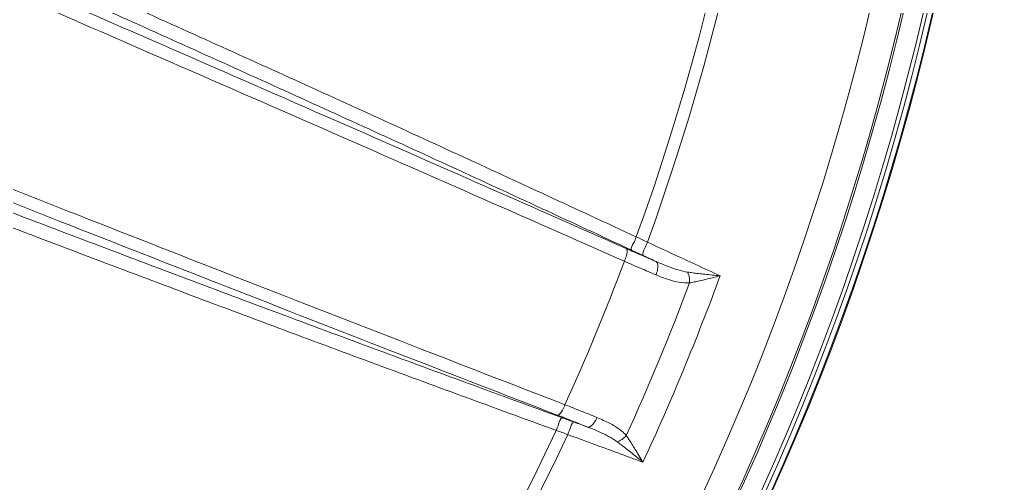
# Model space of a CAD drawing. Header units: metres. Extents: x 1628 to 1845, y 824 to 931.
# Drawn here: x 1708.0821 to 1708.427, y 879.2024 to 879.3659 of the extents above; entities that cross this region are included whole.
import ezdxf

# ---------------------------------------------------------------- set-up
doc = ezdxf.new("R2010")
doc.units = ezdxf.units.M
doc.header["$LTSCALE"] = 0.15
doc.layers.add('hidrosanitário', color=26, linetype='Continuous', lineweight=0)

msp = doc.modelspace()

# ---------------------------------------------------------------- linework, layer by layer
at = {"layer": 'hidrosanitário', "color": 252}
for radius in [0.90615, 0.90588, 0.90411, 0.90269, 0.89582, 0.89514, 0.88421]:
    msp.add_circle((1707.52082, 879.57185), radius, dxfattribs=at)
for radius, start, end in [(0.83257, 340.02554, 20.70895), (0.82826, 340.05236, 20.6829), (0.8273, 335.60545, 339.39455), (0.85147, 335.53974, 339.46026), (0.8607, 335.13343, 339.86657), (0.82826, 294.3171, 334.94764), (0.83257, 294.29105, 334.97446)]:
    msp.add_arc((1707.52082, 879.57185), radius, start, end, dxfattribs=at)
for points, start_tangent, end_tangent in [([(1708.29585, 879.2852), (1708.24276, 879.30864), (1708.18631, 879.33344), (1708.12895, 879.35851), (1708.07365, 879.38253), (1708.01966, 879.40586), (1707.96158, 879.4308), (1707.90536, 879.4548), (1707.85467, 879.47632), (1707.80948, 879.4954)], (-0.914385, 0.404846), (-0.921596, 0.38815)), ([(1708.29519, 879.2807), (1708.24201, 879.30418), (1708.18548, 879.32902), (1708.12804, 879.35411), (1708.07265, 879.37818), (1708.01858, 879.40153), (1707.96041, 879.42651), (1707.90411, 879.45055), (1707.85334, 879.47209), (1707.80809, 879.4912)], (-0.914392, 0.404829), (-0.921621, 0.38809)), ([(1707.78098, 879.42575), (1707.82572, 879.40757), (1707.87549, 879.38745), (1707.93025, 879.36545), (1707.98962, 879.34174), (1708.04606, 879.31934), (1708.10264, 879.29703), (1708.16147, 879.27397), (1708.21954, 879.25135), (1708.27425, 879.23016)], (0.926106, -0.377264), (0.93283, -0.360316)), ([(1707.77899, 879.4218), (1707.82367, 879.40364), (1707.87336, 879.38356), (1707.92805, 879.36159), (1707.98733, 879.33792), (1708.04369, 879.31556), (1708.10018, 879.29328), (1708.15893, 879.27026), (1708.21691, 879.24767), (1708.27154, 879.22651)], (0.92613, -0.377203), (0.932837, -0.360298)), ([(1708.29938, 879.28928), (1708.23639, 879.31843), (1708.17314, 879.34731), (1708.10978, 879.37587)], (-0.906504, 0.422197), (-0.912723, 0.408579)), ([(1708.2977, 879.28464), (1708.23473, 879.31379), (1708.17151, 879.34266), (1708.10817, 879.37121)], (-0.906484, 0.42224), (-0.912693, 0.408646)), ([(1708.07801, 879.2984), (1708.14299, 879.2738), (1708.20811, 879.24951), (1708.27324, 879.22559)], (0.934328, -0.356415), (0.93955, -0.342412)), ([(1708.07586, 879.29397), (1708.14086, 879.26936), (1708.206, 879.24506), (1708.27115, 879.22113)], (0.934302, -0.356484), (0.939534, -0.342457)), ([(1708.29938, 879.28928), (1708.29845, 879.28713), (1708.2977, 879.28464)], (-0.421515, -0.906821), (0.380957, -0.924593)), ([(1708.3033, 879.28744), (1708.30134, 879.28836), (1708.29938, 879.28928)], (-0.906247, 0.422749), (-0.904654, 0.426147)), ([(1708.3033, 879.28744), (1708.3024, 879.28529), (1708.30182, 879.28273)], (-0.417568, -0.908646), (0.540666, -0.841237)), ([(1708.3033, 879.28744), (1708.31181, 879.28351), (1708.32035, 879.27956), (1708.32892, 879.27559)], (0.907999, -0.418972), (0.907148, -0.420812)), ([(1708.29519, 879.2807), (1708.29588, 879.28267), (1708.29585, 879.2852)], (0.400169, 0.916441), (-0.755208, 0.655485)), ([(1708.30636, 879.28064), (1708.30118, 879.28286), (1708.29585, 879.2852)], (-0.920756, 0.390138), (-0.914385, 0.404846)), ([(1708.30182, 879.28273), (1708.29976, 879.28369), (1708.2977, 879.28464)], (-0.907972, 0.419031), (-0.906484, 0.42224)), ([(1708.30633, 879.2759), (1708.30085, 879.27824), (1708.29519, 879.2807)], (-0.921611, 0.388115), (-0.915648, 0.401981)), ([(1708.30636, 879.28064), (1708.30409, 879.28169), (1708.30182, 879.28273)], (-0.907821, 0.419357), (-0.907972, 0.419031)), ([(1708.30633, 879.2759), (1708.30691, 879.27791), (1708.30636, 879.28064)], (0.38253, 0.923943), (-0.816788, 0.576938)), ([(1708.31741, 879.2769), (1708.31411, 879.27767), (1708.31043, 879.27894), (1708.30636, 879.28064)], (-0.988382, 0.151991), (-0.914577, 0.404412)), ([(1708.31816, 879.2731), (1708.31813, 879.27445), (1708.31787, 879.27575), (1708.31741, 879.2769)], (0.063924, 0.997955), (-0.467856, 0.883805)), ([(1708.32892, 879.27559), (1708.3261, 879.27587), (1708.32356, 879.27614), (1708.32127, 879.27639), (1708.31922, 879.27665), (1708.31741, 879.2769)], (-0.995003, 0.099847), (-0.988436, 0.15164)), ([(1708.31816, 879.2731), (1708.31452, 879.27332), (1708.3106, 879.2743), (1708.30633, 879.2759)], (-0.997899, -0.064792), (-0.921574, 0.388203)), ([(1708.32892, 879.27559), (1708.32624, 879.27493), (1708.32384, 879.27434), (1708.3217, 879.27383), (1708.31981, 879.27342), (1708.31816, 879.2731)], (-0.971404, -0.237432), (-0.985363, -0.170466)), ([(1708.27425, 879.23016), (1708.27335, 879.22827), (1708.27154, 879.22651)], (-0.365059, -0.930984), (-0.997514, 0.070463)), ([(1708.27425, 879.23016), (1708.28, 879.2279), (1708.28553, 879.22567)], (0.931704, -0.363218), (0.926116, -0.377239)), ([(1708.27115, 879.22113), (1708.27201, 879.22331), (1708.27324, 879.22559)], (0.343163, 0.939276), (0.923163, 0.384409)), ([(1708.27154, 879.22651), (1708.27697, 879.22439), (1708.2822, 879.2223)], (0.932837, -0.360299), (0.926942, -0.375204)), ([(1708.27324, 879.22559), (1708.27538, 879.22481), (1708.2775, 879.22403)], (0.93955, -0.342412), (0.938333, -0.345733)), ([(1708.28553, 879.22567), (1708.28452, 879.22384), (1708.2822, 879.2223)], (-0.382838, -0.923815), (-0.985514, 0.169593)), ([(1708.28553, 879.22567), (1708.28787, 879.22466), (1708.28995, 879.22364), (1708.29177, 879.22261), (1708.29336, 879.22154), (1708.29473, 879.22044), (1708.29587, 879.21929)], (0.926108, -0.37726), (0.659385, -0.751806)), ([(1708.27115, 879.22113), (1708.27319, 879.22039), (1708.27522, 879.21965)], (0.941018, -0.338356), (0.939742, -0.341884)), ([(1708.27522, 879.21965), (1708.27611, 879.22182), (1708.2775, 879.22403)], (0.347244, 0.937775), (0.977153, 0.212536)), ([(1708.2775, 879.22403), (1708.27985, 879.22317), (1708.2822, 879.2223)], (0.938333, -0.345733), (0.938457, -0.345396)), ([(1708.2822, 879.2223), (1708.28449, 879.22139), (1708.28655, 879.2205), (1708.28838, 879.21964), (1708.29, 879.2188), (1708.29142, 879.21796), (1708.29265, 879.21713)], (0.932653, -0.360776), (0.806096, -0.591785)), ([(1708.30172, 879.20992), (1708.29285, 879.21317), (1708.28402, 879.21642), (1708.27522, 879.21965)], (-0.939009, 0.343891), (-0.93831, 0.345794)), ([(1708.29587, 879.21929), (1708.2949, 879.21836), (1708.29379, 879.21762), (1708.29265, 879.21713)], (-0.660495, -0.750831), (-0.955768, -0.294122)), ([(1708.29587, 879.21929), (1708.29681, 879.2179), (1708.29786, 879.21627), (1708.29901, 879.2144), (1708.30029, 879.21228), (1708.30172, 879.20992)], (0.576218, -0.817296), (0.518997, -0.854776)), ([(1708.29265, 879.21713), (1708.29412, 879.21603), (1708.29574, 879.21477), (1708.29754, 879.21333), (1708.29952, 879.21171), (1708.30172, 879.20992)], (0.806156, -0.591704), (0.774176, -0.632971))]:
    msp.add_spline(points, degree=3, dxfattribs=dict(at, start_tangent=start_tangent, end_tangent=end_tangent))

doc.saveas('drawing.dxf')
